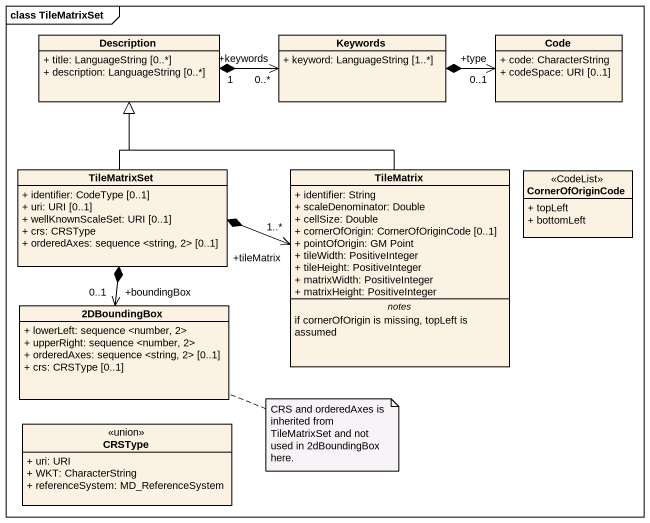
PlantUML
@startuml
mainframe class TileMatrixSet
hide circle
hide empty members
skinparam classAttributeIconSize 0
class Description {
  + title: LanguageString [0..*]
  + description: LanguageString [0..*]
}
class Keywords {
  + keyword: LanguageString [1..*]
}
class Code {
  + code: CharacterString
  + codeSpace: URI [0..1]
}
class TileMatrixSet {
  + identifier: CodeType [0..1]
  + uri: URI [0..1]
  + wellKnownScaleSet: URI [0..1]
  + crs: CRSType
  + orderedAxes: sequence <string, 2> [0..1]
}
class TileMatrix {
  + identifier: String
  + scaleDenominator: Double
  + cellSize: Double
  + cornerOfOrigin: CornerOfOriginCode [0..1]
  + pointOfOrigin: GM Point
  + tileWidth: PositiveInteger
  + tileHeight: PositiveInteger
  + matrixWidth: PositiveInteger
  + matrixHeight: PositiveInteger
  -- notes --
  if cornerOfOrigin is missing, topLeft is assumed
}
class CornerOfOriginCode <<CodeList>> {
  + topLeft
  + bottomLeft
}
class "2DBoundingBox" as c2DBoundingBox {
  + lowerLeft: sequence <number, 2>
  + upperRight: sequence <number, 2>
  + orderedAxes: sequence <string, 2> [0..1]
  + crs: CRSType [0..1]
}
class CRSType <<union>> {
  + uri: URI
  + WKT: CharacterString
  + referenceSystem: MD_ReferenceSystem
}
Keywords "+keywords\n0..*" <-left-* "1" Description
Code "+type\n0..1" <-left-* Keywords
TileMatrixSet -up-|> Description
TileMatrix -up-|> Description
TileMatrix "+tileMatrix\n1..*" <-left-* TileMatrixSet
c2DBoundingBox "+boundingBox\n0..1" <-up-* TileMatrixSet
note right of c2DBoundingBox : CRS and orderedAxes is inherited from TileMatrixSet and not used in 2dBoundingBox here.
@enduml
